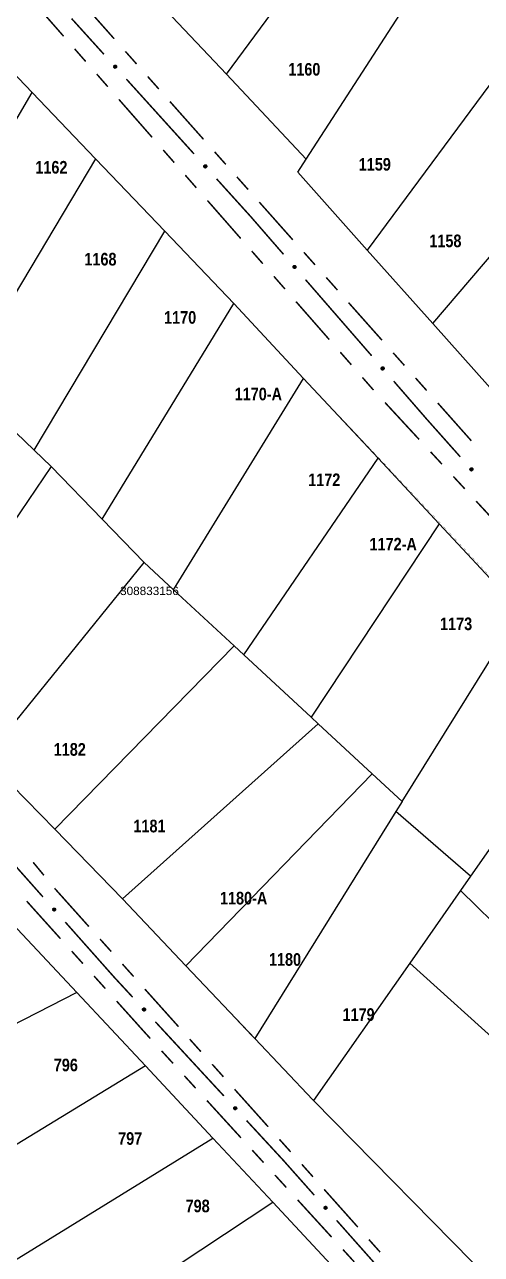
# Model space of a CAD drawing. Extents: x 201549 to 203722, y 4857623 to 4859778.
# Drawn here: x 202572.8 to 202627.1, y 4859209.4 to 4859355.8 of the extents above; entities that cross this region are included whole.
import ezdxf
from ezdxf.enums import TextEntityAlignment as Align

# ---------------------------------------------------------------- set-up
doc = ezdxf.new("R2010")
doc.units = 0
doc.header["$LTSCALE"] = 1.5
doc.header["$MEASUREMENT"] = 0
for name, color, linetype in [('CD-MALHA-LOTES', 40, 'CONTINUOUS'), ('CD_TXT_QUADRA', 1, 'CONTINUOUS'), ('RU-QUADRAS', 6, 'CONTINUOUS'), ('SV-EIXO-RUA-N-PAV', 6, 'CONTINUOUS'), ('SV-RUA-NAO-PAV-S-GUIA-C-GUIA', 7, 'CONTINUOUS'), ('Th_NmrPort', 1, 'CONTINUOUS')]:
    doc.layers.add(name, color=color, linetype=linetype)
doc.styles.add('MONOTXT', font='ARIAL.TTF', dxfattribs={"height": 0.2})
doc.styles.get("Standard").update_dxf_attribs({"font": 'swisscbo.ttf'})

msp = doc.modelspace()

# ---------------------------------------------------------------- linework, layer by layer
at = {"layer": 'CD-MALHA-LOTES', "linetype": 'Continuous'}
for p, q in [((202596.78, 4859349.85), (202612.92, 4859371.71)), ((202606.29, 4859339.75), (202621.36, 4859363.02)), ((202589.62, 4859357.44), (202596.78, 4859349.85)), ((202573.67, 4859347.65), (202567.94, 4859353.64)), ((202631.25, 4859352.84), (202613.55, 4859328.9)), ((202596.78, 4859349.85), (202606.29, 4859339.75)), ((202568.82, 4859339.44), (202573.67, 4859347.65)), ((202581.19, 4859339.78), (202573.67, 4859347.65)), ((202621.34, 4859320.18), (202640.95, 4859343.15)), ((202581.19, 4859339.78), (202565.4, 4859313.26)), ((202589.44, 4859331.16), (202581.19, 4859339.78)), ((202605.27, 4859338.17), (202606.29, 4859339.75)), ((202613.55, 4859328.9), (202605.27, 4859338.17)), ((202573.9, 4859305.11), (202589.44, 4859331.16)), ((202597.68, 4859322.54), (202589.44, 4859331.16)), ((202613.55, 4859328.9), (202621.34, 4859320.18)), ((202581.99, 4859296.9), (202597.68, 4859322.54)), ((202605.98, 4859313.64), (202597.68, 4859322.54)), ((202621.34, 4859320.18), (202629.8, 4859310.71)), ((202590.49, 4859288.49), (202605.98, 4859313.64)), ((202614.83, 4859304.15), (202605.98, 4859313.64)), ((202565.4, 4859313.26), (202573.9, 4859305.11)), ((202573.9, 4859305.11), (202575.92, 4859303.16)), ((202598.85, 4859280.74), (202614.83, 4859304.15)), ((202622.12, 4859296.33), (202614.83, 4859304.15)), ((202575.92, 4859303.16), (202558.79, 4859277.93)), ((202581.99, 4859296.9), (202575.92, 4859303.16)), ((202587, 4859291.73), (202581.99, 4859296.9)), ((202622.12, 4859296.33), (202606.87, 4859273.3)), ((202631.8, 4859285.94), (202622.12, 4859296.33)), ((202568.11, 4859268.4), (202587, 4859291.73)), ((202587, 4859291.73), (202590.49, 4859288.49)), ((202590.49, 4859288.49), (202597.69, 4859281.81)), ((202617.7, 4859263.26), (202631.8, 4859285.94)), ((202597.69, 4859281.81), (202576.35, 4859259.97)), ((202598.85, 4859280.74), (202597.69, 4859281.81)), ((202606.87, 4859273.3), (202598.85, 4859280.74)), ((202607.71, 4859272.53), (202606.87, 4859273.3)), ((202607.71, 4859272.53), (202584.4, 4859251.71)), ((202614.14, 4859266.57), (202607.71, 4859272.53)), ((202568.11, 4859268.4), (202576.35, 4859259.97)), ((202591.97, 4859243.72), (202614.14, 4859266.57)), ((202614.14, 4859266.57), (202617.7, 4859263.26)), ((202617.7, 4859263.26), (202616.97, 4859262.08)), ((202631.47, 4859262.45), (202625.84, 4859254.4)), ((202616.97, 4859262.08), (202600.17, 4859235.07)), ((202625.84, 4859254.4), (202616.97, 4859262.08)), ((202576.35, 4859259.97), (202584.4, 4859251.71)), ((202625.84, 4859254.4), (202624.64, 4859252.68)), ((202624.64, 4859252.68), (202618.6, 4859244.05)), ((202644.76, 4859232.94), (202624.64, 4859252.68)), ((202584.4, 4859251.71), (202591.97, 4859243.72)), ((202578.97, 4859240.54), (202570.74, 4859249.35)), ((202600.17, 4859235.07), (202591.97, 4859243.72)), ((202618.6, 4859244.05), (202607.15, 4859227.69)), ((202618.6, 4859244.05), (202640.85, 4859223.94)), ((202578.97, 4859240.54), (202553.52, 4859227.52)), ((202587.14, 4859231.8), (202578.97, 4859240.54)), ((202607.08, 4859227.77), (202600.17, 4859235.07)), ((202587.14, 4859231.8), (202563.31, 4859217.27)), ((202595.17, 4859223.21), (202587.14, 4859231.8)), ((202607.15, 4859227.69), (202607.08, 4859227.77)), ((202607.15, 4859227.69), (202629.65, 4859204.84)), ((202571.55, 4859208.65), (202595.17, 4859223.21)), ((202602.3, 4859215.58), (202595.17, 4859223.21)), ((202579.39, 4859200.44), (202602.3, 4859215.58)), ((202609.21, 4859208.19), (202602.3, 4859215.58))]:
    msp.add_line(p, q, dxfattribs=at)
at = {"layer": 'RU-QUADRAS', "linetype": 'Continuous'}
for points in [[(202561.38, 4859387.4, 0.01, 0.01, 0), (202588.62, 4859434.5, 0.01, 0.01, 0), (202592.91, 4859438.6, 0.01, 0.01, -0.0112985702), (202645.13, 4859383.24, 0.01, 0.01, 0), (202663.34, 4859365.16, 0.01, 0.01, 0.0186542457), (202699.28, 4859327.39, 0.01, 0.01, -0.0265946631), (202666.45, 4859269.75, 0.01, 0.01, 0), (202638.24, 4859301.61, 0.01, 0.01, 0), (202636.98, 4859300.15, 0.01, 0.01, 0), (202633.62, 4859303.88, 0.01, 0.01, 0), (202634.74, 4859305.18, 0.01, 0.01, 0), (202605.27, 4859338.17, 0.01, 0.01, 0), (202606.29, 4859339.75, 0.01, 0.01, 0)], [(202520.07, 4859317.59, 0.01, 0.01, 0), (202528.45, 4859326.83, 0.01, 0.01, 0), (202553.18, 4859369.07, 0.01, 0.01, -0.0062454547), (202659.68, 4859256.08, 0.01, 0.01, 0), (202644.76, 4859232.94, 0.01, 0.01, 0), (202641.02, 4859224.22, 0.01, 0.01, 0), (202629.65, 4859204.84, 0.01, 0.01, -0.0097152506), (202584.4, 4859251.71, 0.01, 0.01, 0)], [(202488.29, 4859262.79, 0.01, 0.01, 0), (202515.2, 4859308.77, 0.01, 0.01, 0), (202622.9, 4859193.54, 0.01, 0.01, 0), (202596.48, 4859149.53, 0.01, 0.01, 0)]]:
    msp.add_lwpolyline(points, format="xyseb", close=True, dxfattribs=at)
at = {"layer": 'SV-EIXO-RUA-N-PAV', "const_width": 0.18}
for points in [[(202578.351429, 4859356.475338), (202582.198534, 4859352.222484)], [(202584.881913, 4859349.256093), (202592.932049, 4859340.356918)], [(202595.615428, 4859337.390527), (202599.640497, 4859332.94094)], [(202599.640497, 4859332.94094), (202599.675014, 4859332.902782)], [(202599.675014, 4859332.902782), (202603.57679, 4859328.412643)], [(202606.200474, 4859325.393324), (202614.071524, 4859316.335369)], [(202616.695208, 4859313.31605), (202620.630734, 4859308.787073)], [(202620.630734, 4859308.787073), (202620.665417, 4859308.747159)], [(202620.665417, 4859308.747159), (202624.619499, 4859304.304919)], [(202566.985891, 4859260.893538), (202574.950961, 4859251.918146)], [(202577.605985, 4859248.926349), (202582.916032, 4859242.942755)], [(202582.916032, 4859242.942755), (202583.43244, 4859242.360843)], [(202583.43244, 4859242.360843), (202585.618602, 4859239.994006)], [(202588.332654, 4859237.055652), (202596.47481, 4859228.240591)], [(202599.188862, 4859225.302238), (202603.25994, 4859220.894707)], [(202603.25994, 4859220.894707), (202603.589891, 4859220.537487)], [(202603.589891, 4859220.537487), (202607.249396, 4859216.413283)], [(202609.904235, 4859213.421321), (202617.868751, 4859204.445438)]]:
    msp.add_lwpolyline(points, dxfattribs=at)
at = {"layer": 'SV-EIXO-RUA-N-PAV'}
for points in [[(202583.525472, 4859350.919688), (202583.574349, 4859350.917934), (202583.615997, 4859350.906431), (202583.647973, 4859350.886839), (202583.671715, 4859350.862159), (202583.69316, 4859350.834174), (202583.708556, 4859350.801189), (202583.717535, 4859350.760794), (202583.716119, 4859350.711752), (202583.701531, 4859350.669861), (202583.684001, 4859350.637485), (202583.659691, 4859350.611247), (202583.632156, 4859350.590869), (202583.597364, 4859350.57601), (202583.556339, 4859350.56731), (202583.507059, 4859350.569928), (202583.466306, 4859350.581484), (202583.435875, 4859350.601247), (202583.409651, 4859350.625853), (202583.3881, 4859350.654686), (202583.373173, 4859350.687152), (202583.364489, 4859350.728474), (202583.367717, 4859350.777079), (202583.378779, 4859350.817857), (202583.398109, 4859350.848557), (202583.422916, 4859350.873829), (202583.450723, 4859350.89568), (202583.483236, 4859350.912537), (202583.525472, 4859350.919688)], [(202594.258987, 4859339.054123), (202594.307864, 4859339.052368), (202594.349513, 4859339.040866), (202594.381488, 4859339.021274), (202594.40523, 4859338.996593), (202594.426675, 4859338.968608), (202594.442071, 4859338.935623), (202594.45105, 4859338.895228), (202594.449634, 4859338.846186), (202594.435047, 4859338.804295), (202594.417516, 4859338.771919), (202594.393206, 4859338.745681), (202594.365671, 4859338.725304), (202594.330879, 4859338.710444), (202594.289854, 4859338.701745), (202594.240575, 4859338.704362), (202594.199821, 4859338.715919), (202594.16939, 4859338.735681), (202594.143167, 4859338.760288), (202594.121615, 4859338.78912), (202594.106689, 4859338.821586), (202594.098004, 4859338.862908), (202594.101232, 4859338.911513), (202594.112294, 4859338.952291), (202594.131624, 4859338.982992), (202594.156431, 4859339.008263), (202594.184238, 4859339.030114), (202594.216751, 4859339.046971), (202594.258987, 4859339.054123)], [(202604.877481, 4859327.083642), (202604.926313, 4859327.080913), (202604.967724, 4859327.068582), (202604.999302, 4859327.048356), (202605.022547, 4859327.023207), (202605.04343, 4859326.9948), (202605.058165, 4859326.961515), (202605.066336, 4859326.920949), (202605.063943, 4859326.871944), (202605.048523, 4859326.830353), (202605.03035, 4859326.798333), (202605.005522, 4859326.772585), (202604.977586, 4859326.752761), (202604.942504, 4859326.738598), (202604.901314, 4859326.730718), (202604.852096, 4859326.734318), (202604.811581, 4859326.746685), (202604.78155, 4859326.767051), (202604.755823, 4859326.792175), (202604.734851, 4859326.821432), (202604.720575, 4859326.854189), (202604.712716, 4859326.895676), (202604.716913, 4859326.944207), (202604.728786, 4859326.984757), (202604.748725, 4859327.015065), (202604.77403, 4859327.039837), (202604.802268, 4859327.061129), (202604.83511, 4859327.077334), (202604.877481, 4859327.083642)], [(202615.372215, 4859315.006368), (202615.421048, 4859315.003639), (202615.462458, 4859314.991308), (202615.494037, 4859314.971082), (202615.517282, 4859314.945933), (202615.538164, 4859314.917526), (202615.5529, 4859314.884241), (202615.561071, 4859314.843675), (202615.558677, 4859314.79467), (202615.543257, 4859314.753079), (202615.525085, 4859314.721059), (202615.500256, 4859314.695311), (202615.47232, 4859314.675487), (202615.437239, 4859314.661324), (202615.396049, 4859314.653444), (202615.346831, 4859314.657044), (202615.306316, 4859314.669411), (202615.276285, 4859314.689777), (202615.250558, 4859314.714901), (202615.229586, 4859314.744158), (202615.21531, 4859314.776915), (202615.207451, 4859314.818402), (202615.211647, 4859314.866933), (202615.223521, 4859314.907483), (202615.243459, 4859314.937791), (202615.268765, 4859314.962563), (202615.297002, 4859314.983855), (202615.329845, 4859315.00006), (202615.372215, 4859315.006368)], [(202625.935942, 4859302.991519), (202625.984803, 4859302.989372), (202626.026358, 4859302.977536), (202626.058175, 4859302.957688), (202626.081718, 4859302.932818), (202626.102938, 4859302.904662), (202626.118069, 4859302.871554), (202626.126723, 4859302.831089), (202626.124914, 4859302.782059), (202626.109991, 4859302.740287), (202626.092201, 4859302.708052), (202626.067682, 4859302.68201), (202626.039984, 4859302.661854), (202626.005074, 4859302.647274), (202625.963981, 4859302.638904), (202625.914723, 4859302.641917), (202625.874064, 4859302.6538), (202625.843792, 4859302.673806), (202625.817767, 4859302.698622), (202625.796448, 4859302.727627), (202625.781782, 4859302.760212), (202625.77343, 4859302.801602), (202625.777047, 4859302.850179), (202625.788437, 4859302.890868), (202625.808012, 4859302.921412), (202625.833021, 4859302.946484), (202625.861002, 4859302.96811), (202625.89365, 4859302.984706), (202625.935942, 4859302.991519)], [(202576.265439, 4859250.60278), (202576.314297, 4859250.60056), (202576.355834, 4859250.588662), (202576.387622, 4859250.568766), (202576.411128, 4859250.543861), (202576.432305, 4859250.515673), (202576.447387, 4859250.482543), (202576.455981, 4859250.442065), (202576.454098, 4859250.393038), (202576.439113, 4859250.351288), (202576.421275, 4859250.31908), (202576.396716, 4859250.293075), (202576.368988, 4859250.27296), (202576.334057, 4859250.258432), (202576.292951, 4859250.250124), (202576.243698, 4859250.25321), (202576.203056, 4859250.265154), (202576.172815, 4859250.285205), (202576.146827, 4859250.31006), (202576.125551, 4859250.339097), (202576.110934, 4859250.371704), (202576.102643, 4859250.413106), (202576.106333, 4859250.461678), (202576.117784, 4859250.502349), (202576.137405, 4859250.532864), (202576.162451, 4859250.557899), (202576.190465, 4859250.579483), (202576.223137, 4859250.59603), (202576.265439, 4859250.60278)], [(202586.959003, 4859238.705066), (202587.007896, 4859238.70382), (202587.049661, 4859238.69275), (202587.081839, 4859238.673492), (202587.105836, 4859238.649059), (202587.12757, 4859238.621298), (202587.143308, 4859238.588475), (202587.152706, 4859238.548176), (202587.1518, 4859238.499121), (202587.137649, 4859238.457082), (202587.120455, 4859238.424525), (202587.096419, 4859238.398035), (202587.069097, 4859238.377373), (202587.034462, 4859238.362153), (202586.993529, 4859238.353028), (202586.944225, 4859238.355133), (202586.903354, 4859238.366266), (202586.872719, 4859238.385711), (202586.846242, 4859238.410044), (202586.824392, 4859238.438651), (202586.809129, 4859238.47096), (202586.800015, 4859238.512189), (202586.802738, 4859238.560825), (202586.813376, 4859238.601716), (202586.832386, 4859238.632616), (202586.856929, 4859238.658144), (202586.884508, 4859238.680282), (202586.916844, 4859238.697476), (202586.959003, 4859238.705066)], [(202597.815211, 4859226.951652), (202597.864103, 4859226.950405), (202597.905869, 4859226.939336), (202597.938046, 4859226.920077), (202597.962043, 4859226.895644), (202597.983778, 4859226.867884), (202597.999516, 4859226.83506), (202598.008914, 4859226.794761), (202598.008007, 4859226.745707), (202597.993856, 4859226.703667), (202597.976663, 4859226.67111), (202597.952627, 4859226.644621), (202597.925305, 4859226.623958), (202597.890669, 4859226.608738), (202597.849737, 4859226.599613), (202597.800433, 4859226.601718), (202597.759561, 4859226.612851), (202597.728927, 4859226.632296), (202597.702449, 4859226.656629), (202597.680599, 4859226.685236), (202597.665336, 4859226.717545), (202597.656223, 4859226.758775), (202597.658946, 4859226.80741), (202597.669584, 4859226.848302), (202597.688594, 4859226.879201), (202597.713136, 4859226.904729), (202597.740715, 4859226.926867), (202597.773051, 4859226.944061), (202597.815211, 4859226.951652)], [(202608.563793, 4859215.097835), (202608.612651, 4859215.095612), (202608.654187, 4859215.083711), (202608.685974, 4859215.063814), (202608.709478, 4859215.038907), (202608.730654, 4859215.010718), (202608.745733, 4859214.977587), (202608.754325, 4859214.937108), (202608.752439, 4859214.888081), (202608.737451, 4859214.846333), (202608.719611, 4859214.814126), (202608.695051, 4859214.788122), (202608.667322, 4859214.768009), (202608.632389, 4859214.753483), (202608.591283, 4859214.745177), (202608.54203, 4859214.748267), (202608.501389, 4859214.760213), (202608.471149, 4859214.780266), (202608.445163, 4859214.805123), (202608.423889, 4859214.834161), (202608.409274, 4859214.866768), (202608.400985, 4859214.908171), (202608.404679, 4859214.956743), (202608.416131, 4859214.997414), (202608.435754, 4859215.027927), (202608.460802, 4859215.05296), (202608.488817, 4859215.074543), (202608.52149, 4859215.091088), (202608.563793, 4859215.097835)]]:
    msp.add_lwpolyline(points, close=True, dxfattribs=at)
for points in [[(202583.364489, 4859350.728474), (202583.556339, 4859350.56731)], [(202583.367717, 4859350.777079), (202583.597364, 4859350.57601)], [(202583.369813, 4859350.750955), (202583.57443, 4859350.573574)], [(202583.373173, 4859350.687152), (202583.507059, 4859350.569928)], [(202583.373961, 4859350.795186), (202583.610809, 4859350.586243)], [(202583.37429, 4859350.705325), (202583.526151, 4859350.574061)], [(202583.378779, 4859350.817857), (202583.632156, 4859350.590869)], [(202583.384019, 4859350.668127), (202583.482015, 4859350.580136)], [(202583.3881, 4859350.654686), (202583.466306, 4859350.581484)], [(202583.390202, 4859350.830118), (202583.643527, 4859350.60296)], [(202583.398109, 4859350.848557), (202583.659691, 4859350.611247)], [(202583.411935, 4859350.858977), (202583.668729, 4859350.623917)], [(202583.422916, 4859350.873829), (202583.684001, 4859350.637485)], [(202583.440172, 4859350.88268), (202583.690751, 4859350.658558)], [(202583.450723, 4859350.89568), (202583.701531, 4859350.669861)], [(202583.470048, 4859350.900505), (202583.706077, 4859350.694501)], [(202583.483236, 4859350.912537), (202583.716119, 4859350.711752)], [(202583.503584, 4859350.914283), (202583.713067, 4859350.737625)], [(202583.525472, 4859350.919688), (202583.717535, 4859350.760794)], [(202583.552057, 4859350.917651), (202583.707772, 4859350.786193)], [(202583.574349, 4859350.917934), (202583.708556, 4859350.801189)], [(202583.598119, 4859350.911479), (202583.694188, 4859350.823585)], [(202583.615997, 4859350.906431), (202583.69316, 4859350.834174)], [(202594.098004, 4859338.862908), (202594.289854, 4859338.701745)], [(202594.101232, 4859338.911513), (202594.330879, 4859338.710444)], [(202594.103328, 4859338.885389), (202594.307945, 4859338.708009)], [(202594.106689, 4859338.821586), (202594.240575, 4859338.704362)], [(202594.107476, 4859338.929621), (202594.344324, 4859338.720677)], [(202594.107805, 4859338.839759), (202594.259666, 4859338.708495)], [(202594.112294, 4859338.952291), (202594.365671, 4859338.725304)], [(202594.117535, 4859338.802561), (202594.215531, 4859338.71457)], [(202594.121615, 4859338.78912), (202594.199821, 4859338.715919)], [(202594.123717, 4859338.964552), (202594.377042, 4859338.737394)], [(202594.131624, 4859338.982992), (202594.393206, 4859338.745681)], [(202594.14545, 4859338.993411), (202594.402244, 4859338.758351)], [(202594.156431, 4859339.008263), (202594.417516, 4859338.771919)], [(202594.173688, 4859339.017115), (202594.424267, 4859338.792993)], [(202594.184238, 4859339.030114), (202594.435047, 4859338.804295)], [(202594.203563, 4859339.03494), (202594.439592, 4859338.828936)], [(202594.216751, 4859339.046971), (202594.449634, 4859338.846186)], [(202594.237099, 4859339.048717), (202594.446583, 4859338.872059)], [(202594.258987, 4859339.054123), (202594.45105, 4859338.895228)], [(202594.285572, 4859339.052085), (202594.441287, 4859338.920628)], [(202594.307864, 4859339.052368), (202594.442071, 4859338.935623)], [(202594.331634, 4859339.045914), (202594.427703, 4859338.958019)], [(202594.349513, 4859339.040866), (202594.426675, 4859338.968608)], [(202604.712716, 4859326.895676), (202604.901314, 4859326.730718)], [(202604.716913, 4859326.944207), (202604.942504, 4859326.738598)], [(202604.718488, 4859326.918046), (202604.919526, 4859326.73662)], [(202604.720575, 4859326.854189), (202604.852096, 4859326.734318)], [(202604.722054, 4859326.872337), (202604.871266, 4859326.738069)], [(202604.723517, 4859326.962186), (202604.956151, 4859326.748561)], [(202604.728786, 4859326.984757), (202604.977586, 4859326.752761)], [(202604.731039, 4859326.834952), (202604.827261, 4859326.745024)], [(202604.734851, 4859326.821432), (202604.811581, 4859326.746685)], [(202604.740451, 4859326.996787), (202604.989195, 4859326.764622)], [(202604.748725, 4859327.015065), (202605.005522, 4859326.772585)], [(202604.762756, 4859327.025207), (202605.01481, 4859326.785072)], [(202604.77403, 4859327.039837), (202605.03035, 4859326.798333)], [(202604.79146, 4859327.048343), (202605.037519, 4859326.819268)], [(202604.802268, 4859327.061129), (202605.048523, 4859326.830353)], [(202604.821685, 4859327.065568), (202605.053559, 4859326.854898)], [(202604.83511, 4859327.077334), (202605.063943, 4859326.871944)], [(202604.85549, 4859327.078674), (202605.061408, 4859326.897873)], [(202604.877481, 4859327.083642), (202605.066336, 4859326.920949)], [(202604.90402, 4859327.081075), (202605.057082, 4859326.946538)], [(202604.926313, 4859327.080913), (202605.058165, 4859326.961515)], [(202604.94995, 4859327.073986), (202605.044246, 4859326.984193)], [(202604.967724, 4859327.068582), (202605.04343, 4859326.9948)], [(202615.207451, 4859314.818402), (202615.396049, 4859314.653444)], [(202615.211647, 4859314.866933), (202615.437239, 4859314.661324)], [(202615.213222, 4859314.840772), (202615.414261, 4859314.659346)], [(202615.21531, 4859314.776915), (202615.346831, 4859314.657044)], [(202615.216788, 4859314.795063), (202615.366001, 4859314.660796)], [(202615.218252, 4859314.884912), (202615.450885, 4859314.671287)], [(202615.223521, 4859314.907483), (202615.47232, 4859314.675487)], [(202615.225774, 4859314.757678), (202615.321996, 4859314.66775)], [(202615.229586, 4859314.744158), (202615.306316, 4859314.669411)], [(202615.235186, 4859314.919513), (202615.48393, 4859314.687348)], [(202615.243459, 4859314.937791), (202615.500256, 4859314.695311)], [(202615.25749, 4859314.947933), (202615.509545, 4859314.707798)], [(202615.268765, 4859314.962563), (202615.525085, 4859314.721059)], [(202615.286195, 4859314.971069), (202615.532254, 4859314.741994)], [(202615.297002, 4859314.983855), (202615.543257, 4859314.753079)], [(202615.316419, 4859314.988294), (202615.548293, 4859314.777624)], [(202615.329845, 4859315.00006), (202615.558677, 4859314.79467)], [(202615.350224, 4859315.0014), (202615.556142, 4859314.820599)], [(202615.372215, 4859315.006368), (202615.561071, 4859314.843675)], [(202615.398754, 4859315.003801), (202615.551817, 4859314.869264)], [(202615.421048, 4859315.003639), (202615.5529, 4859314.884241)], [(202615.444684, 4859314.996712), (202615.538981, 4859314.906919)], [(202615.462458, 4859314.991308), (202615.538164, 4859314.917526)], [(202625.77343, 4859302.801602), (202625.963981, 4859302.638904)], [(202625.777047, 4859302.850179), (202626.005074, 4859302.647274)], [(202625.778934, 4859302.82404), (202625.982121, 4859302.645023)], [(202625.781782, 4859302.760212), (202625.914723, 4859302.641917)], [(202625.783045, 4859302.778375), (202625.933847, 4859302.645897)], [(202625.783437, 4859302.868236), (202626.018601, 4859302.6574)], [(202625.788437, 4859302.890868), (202626.039984, 4859302.661854)], [(202625.792476, 4859302.7411), (202625.889762, 4859302.652326)], [(202625.796448, 4859302.727627), (202625.874064, 4859302.6538)], [(202625.799957, 4859302.903036), (202626.051452, 4859302.673853)], [(202625.808012, 4859302.921412), (202626.067682, 4859302.68201)], [(202625.821921, 4859302.93172), (202626.076821, 4859302.694607)], [(202625.833021, 4859302.946484), (202626.092201, 4859302.708052)], [(202625.850348, 4859302.955196), (202626.099121, 4859302.729071)], [(202625.861002, 4859302.96811), (202626.109991, 4859302.740287)], [(202625.880365, 4859302.972781), (202626.114734, 4859302.76489)], [(202625.89365, 4859302.984706), (202626.124914, 4859302.782059)], [(202625.914011, 4859302.986289), (202626.12207, 4859302.807956)], [(202625.935942, 4859302.991519), (202626.126723, 4859302.831089)], [(202625.962509, 4859302.989268), (202626.117165, 4859302.856566)], [(202625.984803, 4859302.989372), (202626.118069, 4859302.871554)], [(202626.00852, 4859302.982727), (202626.103881, 4859302.894065)], [(202626.026358, 4859302.977536), (202626.102938, 4859302.904662)], [(202576.102643, 4859250.413106), (202576.292951, 4859250.250124)], [(202576.106333, 4859250.461678), (202576.334057, 4859250.258432)], [(202576.108181, 4859250.435535), (202576.3111, 4859250.256215)], [(202576.110934, 4859250.371704), (202576.243698, 4859250.25321)], [(202576.112224, 4859250.389865), (202576.262828, 4859250.257161)], [(202576.11275, 4859250.479725), (202576.347599, 4859250.268537)], [(202576.117784, 4859250.502349), (202576.368988, 4859250.27296)], [(202576.121599, 4859250.352576), (202576.218753, 4859250.263656)], [(202576.125551, 4859250.339097), (202576.203056, 4859250.265154)], [(202576.129323, 4859250.5145), (202576.380474, 4859250.284942)], [(202576.137405, 4859250.532864), (202576.396716, 4859250.293075)], [(202576.151329, 4859250.543152), (202576.405874, 4859250.305658)], [(202576.162451, 4859250.557899), (202576.421275, 4859250.31908)], [(202576.179791, 4859250.566585), (202576.428225, 4859250.340088)], [(202576.190465, 4859250.579483), (202576.439113, 4859250.351288)], [(202576.209835, 4859250.584125), (202576.443892, 4859250.375884)], [(202576.223137, 4859250.59603), (202576.454098, 4859250.393038)], [(202576.243501, 4859250.597583), (202576.451293, 4859250.418939)], [(202576.265439, 4859250.60278), (202576.455981, 4859250.442065)], [(202576.292003, 4859250.600489), (202576.44646, 4859250.467556)], [(202576.314297, 4859250.60056), (202576.447387, 4859250.482543)], [(202576.338005, 4859250.59388), (202576.433232, 4859250.505075)], [(202576.355834, 4859250.588662), (202576.432305, 4859250.515673)], [(202586.800015, 4859238.512189), (202586.993529, 4859238.353028)], [(202586.802738, 4859238.560825), (202587.034462, 4859238.362153)], [(202586.805106, 4859238.534725), (202587.011554, 4859238.359479)], [(202586.808794, 4859238.578997), (202587.0478, 4859238.372525)], [(202586.809129, 4859238.47096), (202586.944225, 4859238.355133)], [(202586.810056, 4859238.489144), (202586.963272, 4859238.359464)], [(202586.813376, 4859238.601716), (202587.069097, 4859238.377373)], [(202586.820172, 4859238.452049), (202586.919077, 4859238.36508)], [(202586.824392, 4859238.438651), (202586.903354, 4859238.366266)], [(202586.824671, 4859238.614095), (202587.080342, 4859238.389581)], [(202586.832386, 4859238.632616), (202587.096419, 4859238.398035)], [(202586.846103, 4859238.643179), (202587.105325, 4859238.410799)], [(202586.856929, 4859238.658144), (202587.120455, 4859238.424525)], [(202586.874093, 4859238.667174), (202587.126987, 4859238.445667)], [(202586.884508, 4859238.680282), (202587.137649, 4859238.457082)], [(202586.903781, 4859238.685308), (202587.141938, 4859238.481768)], [(202586.916844, 4859238.697476), (202587.1518, 4859238.499121)], [(202586.937173, 4859238.699433), (202587.14848, 4859238.524961)], [(202586.959003, 4859238.705066), (202587.152706, 4859238.548176)], [(202586.985608, 4859238.703305), (202587.14268, 4859238.573472)], [(202587.007896, 4859238.70382), (202587.143308, 4859238.588475)], [(202587.031732, 4859238.697612), (202587.128708, 4859238.61072)], [(202587.049661, 4859238.69275), (202587.12757, 4859238.621298)], [(202597.656223, 4859226.758775), (202597.849737, 4859226.599613)], [(202597.658946, 4859226.80741), (202597.890669, 4859226.608738)], [(202597.661313, 4859226.78131), (202597.867762, 4859226.606065)], [(202597.665001, 4859226.825582), (202597.904007, 4859226.619111)], [(202597.665336, 4859226.717545), (202597.800433, 4859226.601718)], [(202597.666264, 4859226.735729), (202597.81948, 4859226.606049)], [(202597.669584, 4859226.848302), (202597.925305, 4859226.623958)], [(202597.676379, 4859226.698634), (202597.775284, 4859226.611666)], [(202597.680599, 4859226.685236), (202597.759561, 4859226.612851)], [(202597.680878, 4859226.86068), (202597.93655, 4859226.636166)], [(202597.688594, 4859226.879201), (202597.952627, 4859226.644621)], [(202597.702311, 4859226.889764), (202597.961532, 4859226.657384)], [(202597.713136, 4859226.904729), (202597.976663, 4859226.67111)], [(202597.7303, 4859226.913759), (202597.983194, 4859226.692253)], [(202597.740715, 4859226.926867), (202597.993856, 4859226.703667)], [(202597.759989, 4859226.931894), (202597.998145, 4859226.728353)], [(202597.773051, 4859226.944061), (202598.008007, 4859226.745707)], [(202597.79338, 4859226.946019), (202598.004687, 4859226.771546)], [(202597.815211, 4859226.951652), (202598.008914, 4859226.794761)], [(202597.841815, 4859226.94989), (202597.998888, 4859226.820058)], [(202597.864103, 4859226.950405), (202597.999516, 4859226.83506)], [(202597.887939, 4859226.944197), (202597.984916, 4859226.857306)], [(202597.905869, 4859226.939336), (202597.983778, 4859226.867884)], [(202608.400985, 4859214.908171), (202608.591283, 4859214.745177)], [(202608.404679, 4859214.956743), (202608.632389, 4859214.753483)], [(202608.406525, 4859214.9306), (202608.609433, 4859214.751268)], [(202608.409274, 4859214.866768), (202608.54203, 4859214.748267)], [(202608.410564, 4859214.88493), (202608.56116, 4859214.752217)], [(202608.411096, 4859214.97479), (202608.645932, 4859214.763588)], [(202608.416131, 4859214.997414), (202608.667322, 4859214.768009)], [(202608.419937, 4859214.84764), (202608.517086, 4859214.758714)], [(202608.423889, 4859214.834161), (202608.501389, 4859214.760213)], [(202608.427671, 4859215.009564), (202608.678808, 4859214.77999)], [(202608.435754, 4859215.027927), (202608.695051, 4859214.788122)], [(202608.44968, 4859215.038214), (202608.704209, 4859214.800705)], [(202608.460802, 4859215.05296), (202608.719611, 4859214.814126)], [(202608.478143, 4859215.061646), (202608.726563, 4859214.835134)], [(202608.488817, 4859215.074543), (202608.737451, 4859214.846333)], [(202608.508187, 4859215.079184), (202608.742232, 4859214.870928)], [(202608.52149, 4859215.091088), (202608.752439, 4859214.888081)], [(202608.541854, 4859215.092639), (202608.749635, 4859214.913982)], [(202608.563793, 4859215.097835), (202608.754325, 4859214.937108)], [(202608.590357, 4859215.095543), (202608.744805, 4859214.9626)], [(202608.612651, 4859215.095612), (202608.745733, 4859214.977587)], [(202608.636358, 4859215.08893), (202608.73158, 4859215.000119)], [(202608.654187, 4859215.083711), (202608.730654, 4859215.010718)]]:
    msp.add_lwpolyline(points, dxfattribs=at)
at = {"layer": 'SV-RUA-NAO-PAV-S-GUIA-C-GUIA', "const_width": 0.18}
for points in [[(202577.398861, 4859354.369356), (202574.104379, 4859358.130525)], [(202579.442509, 4859358.545814), (202583.427645, 4859354.060427)], [(202580.034446, 4859351.360421), (202578.716653, 4859352.864888)], [(202584.756023, 4859352.565298), (202586.084402, 4859351.070169)], [(202582.670031, 4859348.351485), (202581.352239, 4859349.855953)], [(202587.41278, 4859349.57504), (202588.741159, 4859348.079911)], [(202587.941201, 4859342.333615), (202583.987824, 4859346.847018)], [(202590.069537, 4859346.584782), (202594.054673, 4859342.099395)], [(202590.576786, 4859339.32468), (202589.258994, 4859340.829147)], [(202595.383051, 4859340.604267), (202596.71143, 4859339.109138)], [(202593.212372, 4859336.315745), (202591.894579, 4859337.820212)], [(202598.039809, 4859337.614009), (202599.368187, 4859336.11888)], [(202598.483542, 4859330.297874), (202594.530164, 4859334.811277)], [(202600.696566, 4859334.623751), (202604.681701, 4859330.138364)], [(202601.119127, 4859327.288939), (202599.801334, 4859328.793407)], [(202606.01008, 4859328.643235), (202607.338458, 4859327.148106)], [(202603.754712, 4859324.280004), (202602.43692, 4859325.784471)], [(202608.666837, 4859325.652977), (202609.995215, 4859324.157848)], [(202609.025882, 4859318.262134), (202605.072505, 4859322.775536)], [(202611.323594, 4859322.66272), (202615.308729, 4859318.177333)], [(202611.661468, 4859315.253198), (202610.343675, 4859316.757666)], [(202616.637108, 4859316.682204), (202617.965487, 4859315.187075)], [(202614.293843, 4859312.247927), (202612.97926, 4859313.748731)], [(202619.293865, 4859313.691946), (202620.622244, 4859312.196817)], [(202614.29715, 4859312.24435), (202614.293843, 4859312.247927)], [(202619.727614, 4859306.369824), (202615.654766, 4859310.775719)], [(202621.950622, 4859310.701688), (202625.935758, 4859306.216301)], [(202622.442846, 4859303.432561), (202621.08523, 4859304.901193)], [(202625.158078, 4859300.495298), (202623.800462, 4859301.96393)], [(202630.588542, 4859294.620772), (202626.515694, 4859299.026666)], [(202573.7844, 4859256.038805), (202575.058046, 4859254.496785)], [(202576.331692, 4859252.954765), (202576.404189, 4859252.866992)], [(202576.404189, 4859252.866992), (202580.407419, 4859248.397747)], [(202577.026641, 4859246.956716), (202573.014057, 4859251.417565)], [(202581.741829, 4859246.907999), (202583.076238, 4859245.418251)], [(202579.701698, 4859243.982818), (202578.36417, 4859245.469767)], [(202584.410648, 4859243.928502), (202585.745058, 4859242.438754)], [(202582.376754, 4859241.008919), (202581.039226, 4859242.495868)], [(202587.079468, 4859240.949005), (202591.082698, 4859236.47976)], [(202587.164736, 4859235.68605), (202583.714282, 4859239.521969)], [(202587.731451, 4859235.065275), (202587.164736, 4859235.68605)], [(202592.417108, 4859234.990012), (202593.751518, 4859233.500264)], [(202590.428321, 4859232.111144), (202589.079886, 4859233.58821)], [(202595.085928, 4859232.010515), (202596.420337, 4859230.520767)], [(202593.125191, 4859229.157013), (202591.776756, 4859230.634079)], [(202597.754747, 4859229.031018), (202601.757977, 4859224.561773)], [(202598.518932, 4859223.248751), (202594.473627, 4859227.679948)], [(202603.092387, 4859223.072025), (202604.426797, 4859221.582277)], [(202601.215803, 4859220.29462), (202599.867367, 4859221.771686)], [(202605.761207, 4859220.092528), (202606.360169, 4859219.423841)], [(202603.912673, 4859217.340489), (202602.564238, 4859218.817555)], [(202606.360169, 4859219.423841), (202607.093768, 4859218.601128)], [(202608.424825, 4859217.108382), (202612.417993, 4859212.630145)], [(202609.306414, 4859211.432227), (202605.261108, 4859215.863424)], [(202613.749049, 4859211.1374), (202615.080105, 4859209.644654)], [(202612.003284, 4859208.478096), (202610.654849, 4859209.955162)]]:
    msp.add_lwpolyline(points, dxfattribs=at)

# ---------------------------------------------------------------- texts
at = {"layer": 'CD_TXT_QUADRA', "color": 7, "linetype": 'Continuous', "style": 'MONOTXT'}
msp.add_text('308833156', height=1, dxfattribs=at).set_placement((202584.13, 4859287.85))
at = {"layer": 'Th_NmrPort', "color": 1}
for s, p in [('1160', (202604.148554, 4859350.427271)), ('1162', (202574.038554, 4859338.767271)), ('1159', (202612.538554, 4859339.117271)), ('1158', (202620.938554, 4859330.007271)), ('1168', (202579.878554, 4859327.827271)), ('1170', (202589.368554, 4859320.897271)), ('1170-A', (202597.768554, 4859311.777271)), ('1172', (202606.518554, 4859301.567271)), ('1172-A', (202613.818554, 4859293.907271)), ('1173', (202622.218554, 4859284.427271)), ('1182', (202576.228554, 4859269.477271)), ('1181', (202585.718554, 4859260.357271)), ('1180-A', (202596.018554, 4859251.777271)), ('1180', (202601.848554, 4859244.477271)), ('1179', (202610.608554, 4859237.917271)), ('796', (202576.238554, 4859231.917271)), ('797', (202583.898554, 4859223.167271)), ('798', (202591.928554, 4859215.137271))]:
    msp.add_text(s, height=1.5, dxfattribs=at).set_placement(p, align=Align.MIDDLE_LEFT)

doc.saveas('drawing.dxf')
